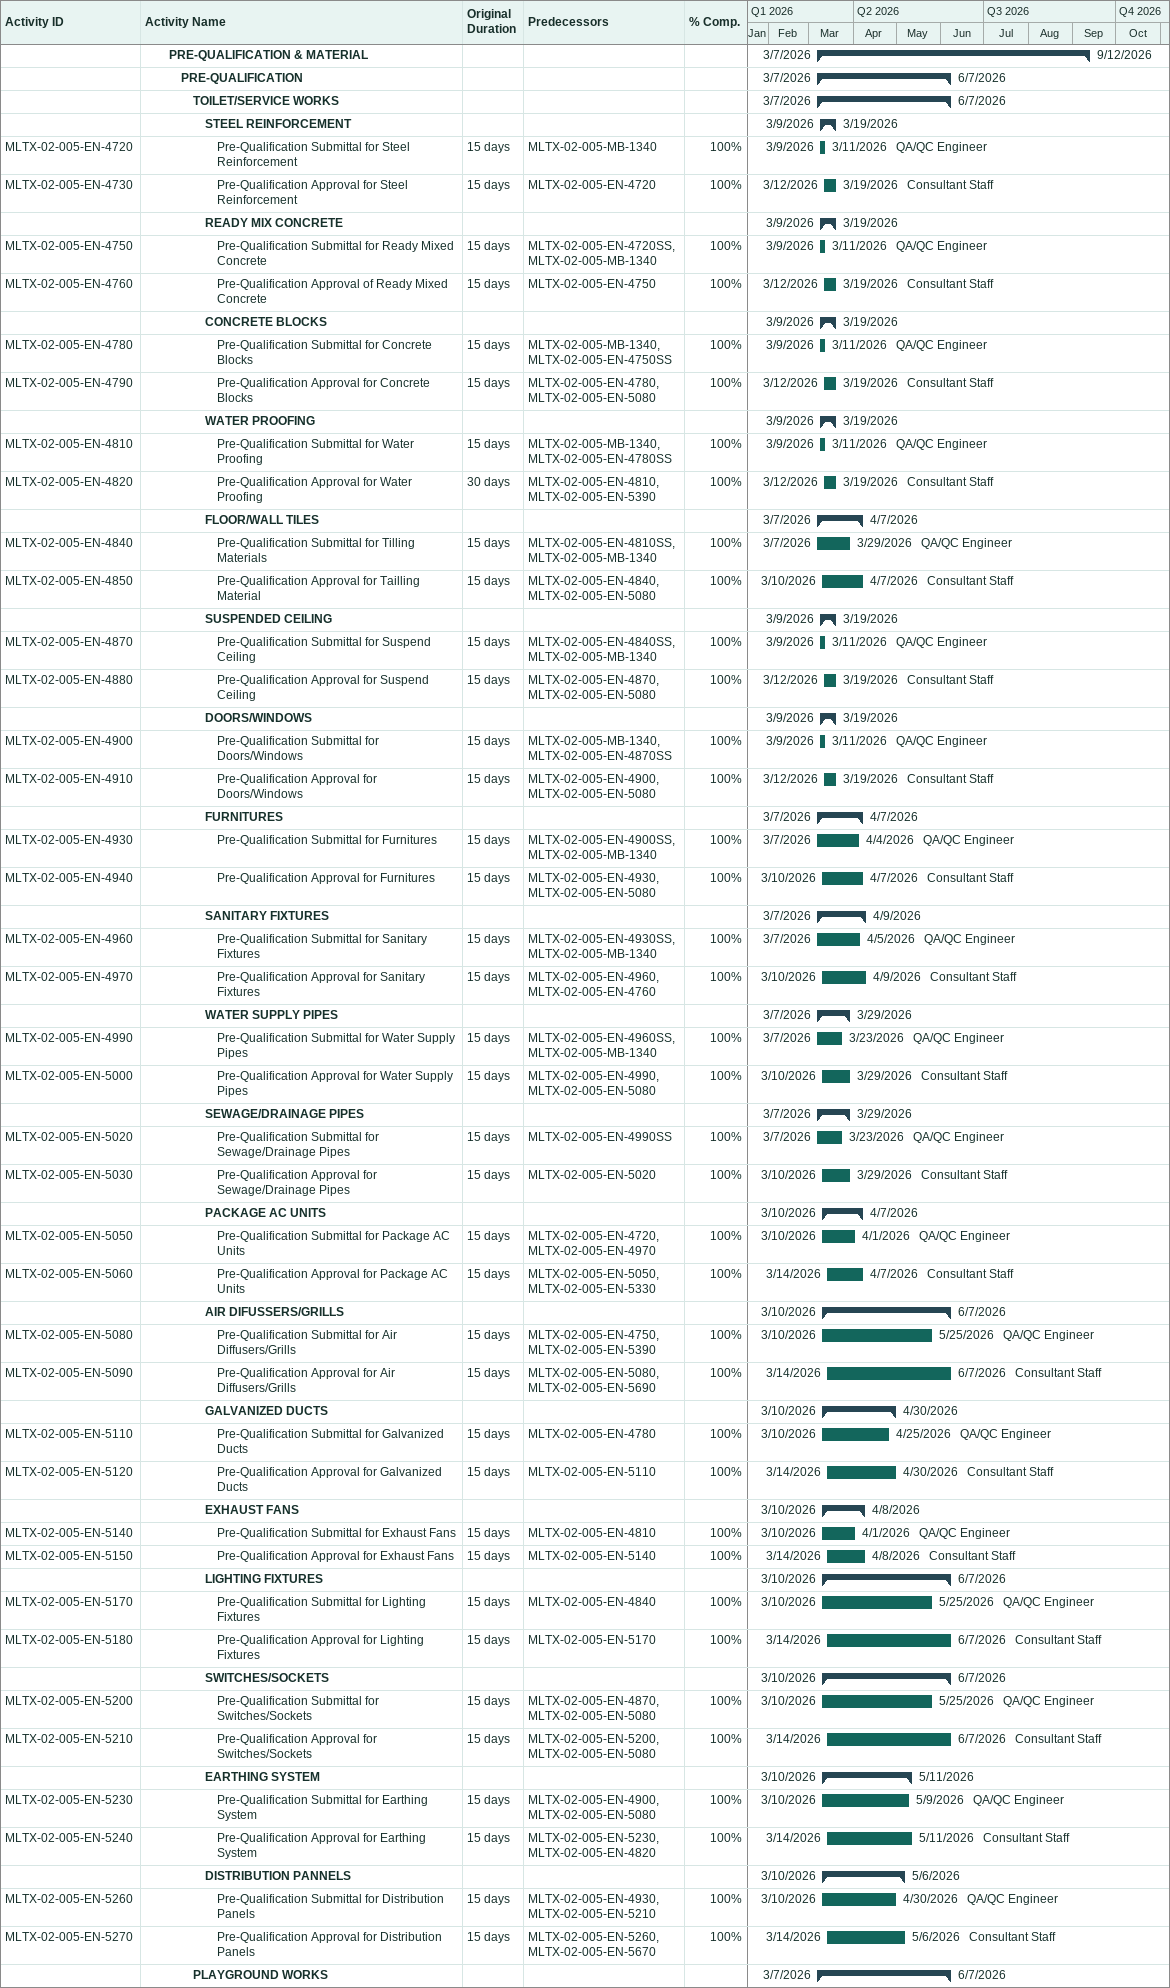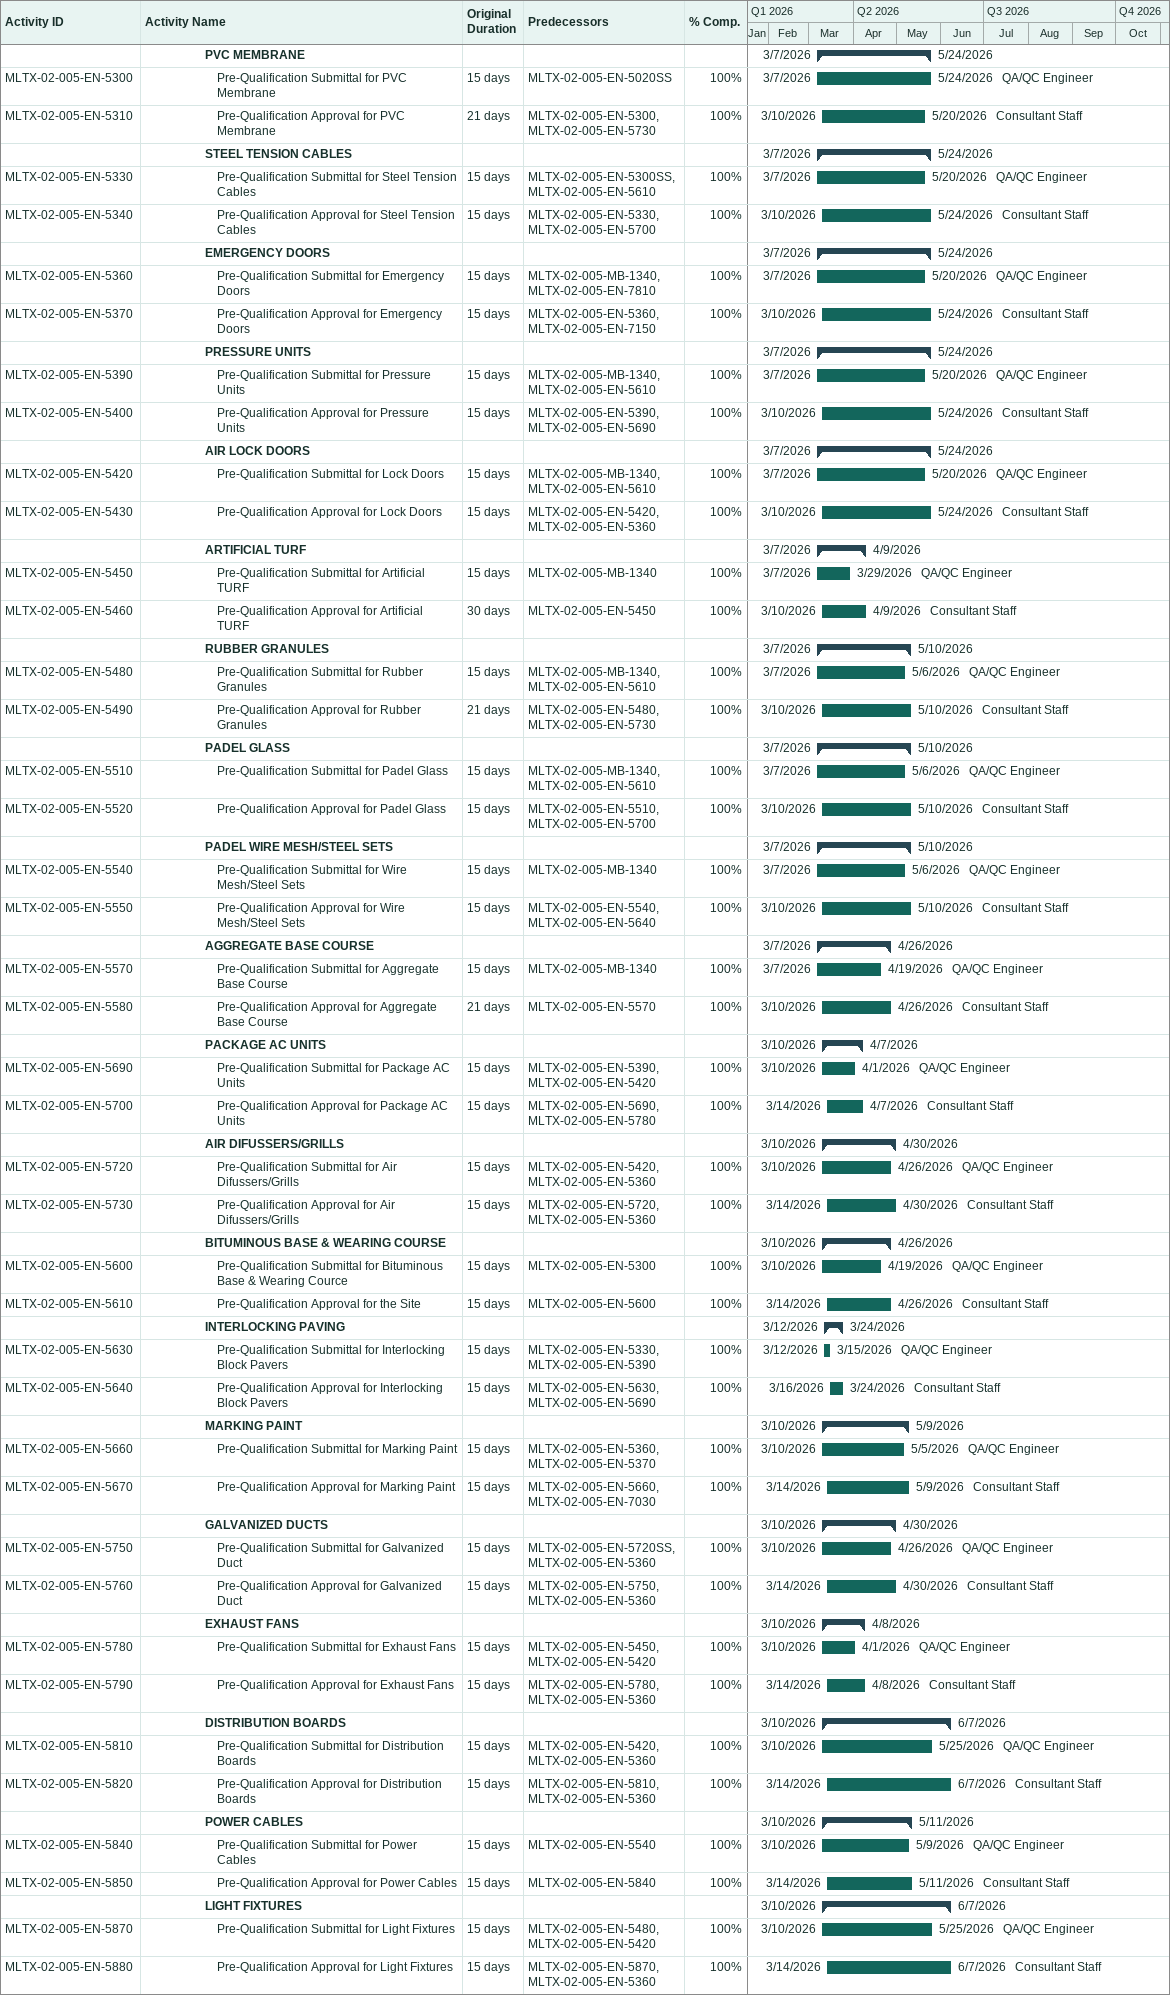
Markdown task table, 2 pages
| ID | Level | Task | Original duration | Start | Finish | Predecessors | Resources | % complete |
|---|---|---|---|---|---|---|---|---|
|  | 3 | **PRE-QUALIFICATION & MATERIAL** |  | 2026-03-07 | 2026-09-12 |  |  |  |
|  | 4 | **PRE-QUALIFICATION** |  | 2026-03-07 | 2026-06-07 |  |  |  |
|  | 5 | **TOILET/SERVICE WORKS** |  | 2026-03-07 | 2026-06-07 |  |  |  |
|  | 6 | **STEEL REINFORCEMENT** |  | 2026-03-09 | 2026-03-19 |  |  |  |
| MLTX-02-005-EN-4720 | 7 | Pre-Qualification Submittal for Steel Reinforcement | 15d | 2026-03-09 | 2026-03-11 | MLTX-02-005-MB-1340 | QA/QC Engineer | 100 |
| MLTX-02-005-EN-4730 | 7 | Pre-Qualification Approval for Steel Reinforcement | 15d | 2026-03-12 | 2026-03-19 | MLTX-02-005-EN-4720 | Consultant Staff | 100 |
|  | 6 | **READY MIX CONCRETE** |  | 2026-03-09 | 2026-03-19 |  |  |  |
| MLTX-02-005-EN-4750 | 7 | Pre-Qualification Submittal for Ready Mixed Concrete | 15d | 2026-03-09 | 2026-03-11 | MLTX-02-005-EN-4720SS, MLTX-02-005-MB-1340 | QA/QC Engineer | 100 |
| MLTX-02-005-EN-4760 | 7 | Pre-Qualification Approval of Ready Mixed Concrete | 15d | 2026-03-12 | 2026-03-19 | MLTX-02-005-EN-4750 | Consultant Staff | 100 |
|  | 6 | **CONCRETE BLOCKS** |  | 2026-03-09 | 2026-03-19 |  |  |  |
| MLTX-02-005-EN-4780 | 7 | Pre-Qualification Submittal for Concrete Blocks | 15d | 2026-03-09 | 2026-03-11 | MLTX-02-005-MB-1340, MLTX-02-005-EN-4750SS | QA/QC Engineer | 100 |
| MLTX-02-005-EN-4790 | 7 | Pre-Qualification Approval for Concrete Blocks | 15d | 2026-03-12 | 2026-03-19 | MLTX-02-005-EN-4780, MLTX-02-005-EN-5080 | Consultant Staff | 100 |
|  | 6 | **WATER PROOFING** |  | 2026-03-09 | 2026-03-19 |  |  |  |
| MLTX-02-005-EN-4810 | 7 | Pre-Qualification Submittal for Water Proofing | 15d | 2026-03-09 | 2026-03-11 | MLTX-02-005-MB-1340, MLTX-02-005-EN-4780SS | QA/QC Engineer | 100 |
| MLTX-02-005-EN-4820 | 7 | Pre-Qualification Approval for Water Proofing | 30d | 2026-03-12 | 2026-03-19 | MLTX-02-005-EN-4810, MLTX-02-005-EN-5390 | Consultant Staff | 100 |
|  | 6 | **FLOOR/WALL TILES** |  | 2026-03-07 | 2026-04-07 |  |  |  |
| MLTX-02-005-EN-4840 | 7 | Pre-Qualification Submittal for Tilling Materials | 15d | 2026-03-07 | 2026-03-29 | MLTX-02-005-EN-4810SS, MLTX-02-005-MB-1340 | QA/QC Engineer | 100 |
| MLTX-02-005-EN-4850 | 7 | Pre-Qualification Approval for Tailling Material | 15d | 2026-03-10 | 2026-04-07 | MLTX-02-005-EN-4840, MLTX-02-005-EN-5080 | Consultant Staff | 100 |
|  | 6 | **SUSPENDED CEILING** |  | 2026-03-09 | 2026-03-19 |  |  |  |
| MLTX-02-005-EN-4870 | 7 | Pre-Qualification Submittal for Suspend Ceiling | 15d | 2026-03-09 | 2026-03-11 | MLTX-02-005-EN-4840SS, MLTX-02-005-MB-1340 | QA/QC Engineer | 100 |
| MLTX-02-005-EN-4880 | 7 | Pre-Qualification Approval for Suspend Ceiling | 15d | 2026-03-12 | 2026-03-19 | MLTX-02-005-EN-4870, MLTX-02-005-EN-5080 | Consultant Staff | 100 |
|  | 6 | **DOORS/WINDOWS** |  | 2026-03-09 | 2026-03-19 |  |  |  |
| MLTX-02-005-EN-4900 | 7 | Pre-Qualification Submittal for Doors/Windows | 15d | 2026-03-09 | 2026-03-11 | MLTX-02-005-MB-1340, MLTX-02-005-EN-4870SS | QA/QC Engineer | 100 |
| MLTX-02-005-EN-4910 | 7 | Pre-Qualification Approval for Doors/Windows | 15d | 2026-03-12 | 2026-03-19 | MLTX-02-005-EN-4900, MLTX-02-005-EN-5080 | Consultant Staff | 100 |
|  | 6 | **FURNITURES** |  | 2026-03-07 | 2026-04-07 |  |  |  |
| MLTX-02-005-EN-4930 | 7 | Pre-Qualification Submittal for Furnitures | 15d | 2026-03-07 | 2026-04-04 | MLTX-02-005-EN-4900SS, MLTX-02-005-MB-1340 | QA/QC Engineer | 100 |
| MLTX-02-005-EN-4940 | 7 | Pre-Qualification Approval for Furnitures | 15d | 2026-03-10 | 2026-04-07 | MLTX-02-005-EN-4930, MLTX-02-005-EN-5080 | Consultant Staff | 100 |
|  | 6 | **SANITARY FIXTURES** |  | 2026-03-07 | 2026-04-09 |  |  |  |
| MLTX-02-005-EN-4960 | 7 | Pre-Qualification Submittal for Sanitary Fixtures | 15d | 2026-03-07 | 2026-04-05 | MLTX-02-005-EN-4930SS, MLTX-02-005-MB-1340 | QA/QC Engineer | 100 |
| MLTX-02-005-EN-4970 | 7 | Pre-Qualification Approval for Sanitary Fixtures | 15d | 2026-03-10 | 2026-04-09 | MLTX-02-005-EN-4960, MLTX-02-005-EN-4760 | Consultant Staff | 100 |
|  | 6 | **WATER SUPPLY PIPES** |  | 2026-03-07 | 2026-03-29 |  |  |  |
| MLTX-02-005-EN-4990 | 7 | Pre-Qualification Submittal for Water Supply Pipes | 15d | 2026-03-07 | 2026-03-23 | MLTX-02-005-EN-4960SS, MLTX-02-005-MB-1340 | QA/QC Engineer | 100 |
| MLTX-02-005-EN-5000 | 7 | Pre-Qualification Approval for Water Supply Pipes | 15d | 2026-03-10 | 2026-03-29 | MLTX-02-005-EN-4990, MLTX-02-005-EN-5080 | Consultant Staff | 100 |
|  | 6 | **SEWAGE/DRAINAGE PIPES** |  | 2026-03-07 | 2026-03-29 |  |  |  |
| MLTX-02-005-EN-5020 | 7 | Pre-Qualification Submittal for Sewage/Drainage Pipes | 15d | 2026-03-07 | 2026-03-23 | MLTX-02-005-EN-4990SS | QA/QC Engineer | 100 |
| MLTX-02-005-EN-5030 | 7 | Pre-Qualification Approval for Sewage/Drainage Pipes | 15d | 2026-03-10 | 2026-03-29 | MLTX-02-005-EN-5020 | Consultant Staff | 100 |
|  | 6 | **PACKAGE AC UNITS** |  | 2026-03-10 | 2026-04-07 |  |  |  |
| MLTX-02-005-EN-5050 | 7 | Pre-Qualification Submittal for Package AC Units | 15d | 2026-03-10 | 2026-04-01 | MLTX-02-005-EN-4720, MLTX-02-005-EN-4970 | QA/QC Engineer | 100 |
| MLTX-02-005-EN-5060 | 7 | Pre-Qualification Approval for Package AC Units | 15d | 2026-03-14 | 2026-04-07 | MLTX-02-005-EN-5050, MLTX-02-005-EN-5330 | Consultant Staff | 100 |
|  | 6 | **AIR DIFUSSERS/GRILLS** |  | 2026-03-10 | 2026-06-07 |  |  |  |
| MLTX-02-005-EN-5080 | 7 | Pre-Qualification Submittal for Air Diffusers/Grills | 15d | 2026-03-10 | 2026-05-25 | MLTX-02-005-EN-4750, MLTX-02-005-EN-5390 | QA/QC Engineer | 100 |
| MLTX-02-005-EN-5090 | 7 | Pre-Qualification Approval for Air Diffusers/Grills | 15d | 2026-03-14 | 2026-06-07 | MLTX-02-005-EN-5080, MLTX-02-005-EN-5690 | Consultant Staff | 100 |
|  | 6 | **GALVANIZED DUCTS** |  | 2026-03-10 | 2026-04-30 |  |  |  |
| MLTX-02-005-EN-5110 | 7 | Pre-Qualification Submittal for Galvanized Ducts | 15d | 2026-03-10 | 2026-04-25 | MLTX-02-005-EN-4780 | QA/QC Engineer | 100 |
| MLTX-02-005-EN-5120 | 7 | Pre-Qualification Approval for Galvanized Ducts | 15d | 2026-03-14 | 2026-04-30 | MLTX-02-005-EN-5110 | Consultant Staff | 100 |
|  | 6 | **EXHAUST FANS** |  | 2026-03-10 | 2026-04-08 |  |  |  |
| MLTX-02-005-EN-5140 | 7 | Pre-Qualification Submittal for Exhaust Fans | 15d | 2026-03-10 | 2026-04-01 | MLTX-02-005-EN-4810 | QA/QC Engineer | 100 |
| MLTX-02-005-EN-5150 | 7 | Pre-Qualification Approval for Exhaust Fans | 15d | 2026-03-14 | 2026-04-08 | MLTX-02-005-EN-5140 | Consultant Staff | 100 |
|  | 6 | **LIGHTING FIXTURES** |  | 2026-03-10 | 2026-06-07 |  |  |  |
| MLTX-02-005-EN-5170 | 7 | Pre-Qualification Submittal for Lighting Fixtures | 15d | 2026-03-10 | 2026-05-25 | MLTX-02-005-EN-4840 | QA/QC Engineer | 100 |
| MLTX-02-005-EN-5180 | 7 | Pre-Qualification Approval for Lighting Fixtures | 15d | 2026-03-14 | 2026-06-07 | MLTX-02-005-EN-5170 | Consultant Staff | 100 |
|  | 6 | **SWITCHES/SOCKETS** |  | 2026-03-10 | 2026-06-07 |  |  |  |
| MLTX-02-005-EN-5200 | 7 | Pre-Qualification Submittal for Switches/Sockets | 15d | 2026-03-10 | 2026-05-25 | MLTX-02-005-EN-4870, MLTX-02-005-EN-5080 | QA/QC Engineer | 100 |
| MLTX-02-005-EN-5210 | 7 | Pre-Qualification Approval for Switches/Sockets | 15d | 2026-03-14 | 2026-06-07 | MLTX-02-005-EN-5200, MLTX-02-005-EN-5080 | Consultant Staff | 100 |
|  | 6 | **EARTHING SYSTEM** |  | 2026-03-10 | 2026-05-11 |  |  |  |
| MLTX-02-005-EN-5230 | 7 | Pre-Qualification Submittal for Earthing System | 15d | 2026-03-10 | 2026-05-09 | MLTX-02-005-EN-4900, MLTX-02-005-EN-5080 | QA/QC Engineer | 100 |
| MLTX-02-005-EN-5240 | 7 | Pre-Qualification Approval for Earthing System | 15d | 2026-03-14 | 2026-05-11 | MLTX-02-005-EN-5230, MLTX-02-005-EN-4820 | Consultant Staff | 100 |
|  | 6 | **DISTRIBUTION PANNELS** |  | 2026-03-10 | 2026-05-06 |  |  |  |
| MLTX-02-005-EN-5260 | 7 | Pre-Qualification Submittal for Distribution Panels | 15d | 2026-03-10 | 2026-04-30 | MLTX-02-005-EN-4930, MLTX-02-005-EN-5210 | QA/QC Engineer | 100 |
| MLTX-02-005-EN-5270 | 7 | Pre-Qualification Approval for Distribution Panels | 15d | 2026-03-14 | 2026-05-06 | MLTX-02-005-EN-5260, MLTX-02-005-EN-5670 | Consultant Staff | 100 |
|  | 5 | **PLAYGROUND WORKS** |  | 2026-03-07 | 2026-06-07 |  |  |  |
|  | 6 | **PVC MEMBRANE** |  | 2026-03-07 | 2026-05-24 |  |  |  |
| MLTX-02-005-EN-5300 | 7 | Pre-Qualification Submittal for PVC Membrane | 15d | 2026-03-07 | 2026-05-24 | MLTX-02-005-EN-5020SS | QA/QC Engineer | 100 |
| MLTX-02-005-EN-5310 | 7 | Pre-Qualification Approval for PVC Membrane | 21d | 2026-03-10 | 2026-05-20 | MLTX-02-005-EN-5300, MLTX-02-005-EN-5730 | Consultant Staff | 100 |
|  | 6 | **STEEL TENSION CABLES** |  | 2026-03-07 | 2026-05-24 |  |  |  |
| MLTX-02-005-EN-5330 | 7 | Pre-Qualification Submittal for Steel Tension Cables | 15d | 2026-03-07 | 2026-05-20 | MLTX-02-005-EN-5300SS, MLTX-02-005-EN-5610 | QA/QC Engineer | 100 |
| MLTX-02-005-EN-5340 | 7 | Pre-Qualification Approval for Steel Tension Cables | 15d | 2026-03-10 | 2026-05-24 | MLTX-02-005-EN-5330, MLTX-02-005-EN-5700 | Consultant Staff | 100 |
|  | 6 | **EMERGENCY DOORS** |  | 2026-03-07 | 2026-05-24 |  |  |  |
| MLTX-02-005-EN-5360 | 7 | Pre-Qualification Submittal for Emergency Doors | 15d | 2026-03-07 | 2026-05-20 | MLTX-02-005-MB-1340, MLTX-02-005-EN-7810 | QA/QC Engineer | 100 |
| MLTX-02-005-EN-5370 | 7 | Pre-Qualification Approval for Emergency Doors | 15d | 2026-03-10 | 2026-05-24 | MLTX-02-005-EN-5360, MLTX-02-005-EN-7150 | Consultant Staff | 100 |
|  | 6 | **PRESSURE UNITS** |  | 2026-03-07 | 2026-05-24 |  |  |  |
| MLTX-02-005-EN-5390 | 7 | Pre-Qualification Submittal for Pressure Units | 15d | 2026-03-07 | 2026-05-20 | MLTX-02-005-MB-1340, MLTX-02-005-EN-5610 | QA/QC Engineer | 100 |
| MLTX-02-005-EN-5400 | 7 | Pre-Qualification Approval for Pressure Units | 15d | 2026-03-10 | 2026-05-24 | MLTX-02-005-EN-5390, MLTX-02-005-EN-5690 | Consultant Staff | 100 |
|  | 6 | **AIR LOCK DOORS** |  | 2026-03-07 | 2026-05-24 |  |  |  |
| MLTX-02-005-EN-5420 | 7 | Pre-Qualification Submittal for Lock Doors | 15d | 2026-03-07 | 2026-05-20 | MLTX-02-005-MB-1340, MLTX-02-005-EN-5610 | QA/QC Engineer | 100 |
| MLTX-02-005-EN-5430 | 7 | Pre-Qualification Approval for Lock Doors | 15d | 2026-03-10 | 2026-05-24 | MLTX-02-005-EN-5420, MLTX-02-005-EN-5360 | Consultant Staff | 100 |
|  | 6 | **ARTIFICIAL TURF** |  | 2026-03-07 | 2026-04-09 |  |  |  |
| MLTX-02-005-EN-5450 | 7 | Pre-Qualification Submittal for Artificial TURF | 15d | 2026-03-07 | 2026-03-29 | MLTX-02-005-MB-1340 | QA/QC Engineer | 100 |
| MLTX-02-005-EN-5460 | 7 | Pre-Qualification Approval for Artificial TURF | 30d | 2026-03-10 | 2026-04-09 | MLTX-02-005-EN-5450 | Consultant Staff | 100 |
|  | 6 | **RUBBER GRANULES** |  | 2026-03-07 | 2026-05-10 |  |  |  |
| MLTX-02-005-EN-5480 | 7 | Pre-Qualification Submittal for Rubber Granules | 15d | 2026-03-07 | 2026-05-06 | MLTX-02-005-MB-1340, MLTX-02-005-EN-5610 | QA/QC Engineer | 100 |
| MLTX-02-005-EN-5490 | 7 | Pre-Qualification Approval for Rubber Granules | 21d | 2026-03-10 | 2026-05-10 | MLTX-02-005-EN-5480, MLTX-02-005-EN-5730 | Consultant Staff | 100 |
|  | 6 | **PADEL GLASS** |  | 2026-03-07 | 2026-05-10 |  |  |  |
| MLTX-02-005-EN-5510 | 7 | Pre-Qualification Submittal for Padel Glass | 15d | 2026-03-07 | 2026-05-06 | MLTX-02-005-MB-1340, MLTX-02-005-EN-5610 | QA/QC Engineer | 100 |
| MLTX-02-005-EN-5520 | 7 | Pre-Qualification Approval for Padel Glass | 15d | 2026-03-10 | 2026-05-10 | MLTX-02-005-EN-5510, MLTX-02-005-EN-5700 | Consultant Staff | 100 |
|  | 6 | **PADEL WIRE MESH/STEEL SETS** |  | 2026-03-07 | 2026-05-10 |  |  |  |
| MLTX-02-005-EN-5540 | 7 | Pre-Qualification Submittal for Wire Mesh/Steel Sets | 15d | 2026-03-07 | 2026-05-06 | MLTX-02-005-MB-1340 | QA/QC Engineer | 100 |
| MLTX-02-005-EN-5550 | 7 | Pre-Qualification Approval for Wire Mesh/Steel Sets | 15d | 2026-03-10 | 2026-05-10 | MLTX-02-005-EN-5540, MLTX-02-005-EN-5640 | Consultant Staff | 100 |
|  | 6 | **AGGREGATE BASE COURSE** |  | 2026-03-07 | 2026-04-26 |  |  |  |
| MLTX-02-005-EN-5570 | 7 | Pre-Qualification Submittal for Aggregate Base Course | 15d | 2026-03-07 | 2026-04-19 | MLTX-02-005-MB-1340 | QA/QC Engineer | 100 |
| MLTX-02-005-EN-5580 | 7 | Pre-Qualification Approval for Aggregate Base Course | 21d | 2026-03-10 | 2026-04-26 | MLTX-02-005-EN-5570 | Consultant Staff | 100 |
|  | 6 | **PACKAGE AC UNITS** |  | 2026-03-10 | 2026-04-07 |  |  |  |
| MLTX-02-005-EN-5690 | 7 | Pre-Qualification Submittal for Package AC Units | 15d | 2026-03-10 | 2026-04-01 | MLTX-02-005-EN-5390, MLTX-02-005-EN-5420 | QA/QC Engineer | 100 |
| MLTX-02-005-EN-5700 | 7 | Pre-Qualification Approval for Package AC Units | 15d | 2026-03-14 | 2026-04-07 | MLTX-02-005-EN-5690, MLTX-02-005-EN-5780 | Consultant Staff | 100 |
|  | 6 | **AIR DIFUSSERS/GRILLS** |  | 2026-03-10 | 2026-04-30 |  |  |  |
| MLTX-02-005-EN-5720 | 7 | Pre-Qualification Submittal for Air Difussers/Grills | 15d | 2026-03-10 | 2026-04-26 | MLTX-02-005-EN-5420, MLTX-02-005-EN-5360 | QA/QC Engineer | 100 |
| MLTX-02-005-EN-5730 | 7 | Pre-Qualification Approval for Air Difussers/Grills | 15d | 2026-03-14 | 2026-04-30 | MLTX-02-005-EN-5720, MLTX-02-005-EN-5360 | Consultant Staff | 100 |
|  | 6 | **BITUMINOUS BASE & WEARING COURSE** |  | 2026-03-10 | 2026-04-26 |  |  |  |
| MLTX-02-005-EN-5600 | 7 | Pre-Qualification Submittal for Bituminous Base & Wearing Cource | 15d | 2026-03-10 | 2026-04-19 | MLTX-02-005-EN-5300 | QA/QC Engineer | 100 |
| MLTX-02-005-EN-5610 | 7 | Pre-Qualification Approval for the Site | 15d | 2026-03-14 | 2026-04-26 | MLTX-02-005-EN-5600 | Consultant Staff | 100 |
|  | 6 | **INTERLOCKING PAVING** |  | 2026-03-12 | 2026-03-24 |  |  |  |
| MLTX-02-005-EN-5630 | 7 | Pre-Qualification Submittal for Interlocking Block Pavers | 15d | 2026-03-12 | 2026-03-15 | MLTX-02-005-EN-5330, MLTX-02-005-EN-5390 | QA/QC Engineer | 100 |
| MLTX-02-005-EN-5640 | 7 | Pre-Qualification Approval for Interlocking Block Pavers | 15d | 2026-03-16 | 2026-03-24 | MLTX-02-005-EN-5630, MLTX-02-005-EN-5690 | Consultant Staff | 100 |
|  | 6 | **MARKING PAINT** |  | 2026-03-10 | 2026-05-09 |  |  |  |
| MLTX-02-005-EN-5660 | 7 | Pre-Qualification Submittal for Marking Paint | 15d | 2026-03-10 | 2026-05-05 | MLTX-02-005-EN-5360, MLTX-02-005-EN-5370 | QA/QC Engineer | 100 |
| MLTX-02-005-EN-5670 | 7 | Pre-Qualification Approval for Marking Paint | 15d | 2026-03-14 | 2026-05-09 | MLTX-02-005-EN-5660, MLTX-02-005-EN-7030 | Consultant Staff | 100 |
|  | 6 | **GALVANIZED DUCTS** |  | 2026-03-10 | 2026-04-30 |  |  |  |
| MLTX-02-005-EN-5750 | 7 | Pre-Qualification Submittal for Galvanized Duct | 15d | 2026-03-10 | 2026-04-26 | MLTX-02-005-EN-5720SS, MLTX-02-005-EN-5360 | QA/QC Engineer | 100 |
| MLTX-02-005-EN-5760 | 7 | Pre-Qualification Approval for Galvanized Duct | 15d | 2026-03-14 | 2026-04-30 | MLTX-02-005-EN-5750, MLTX-02-005-EN-5360 | Consultant Staff | 100 |
|  | 6 | **EXHAUST FANS** |  | 2026-03-10 | 2026-04-08 |  |  |  |
| MLTX-02-005-EN-5780 | 7 | Pre-Qualification Submittal for Exhaust Fans | 15d | 2026-03-10 | 2026-04-01 | MLTX-02-005-EN-5450, MLTX-02-005-EN-5420 | QA/QC Engineer | 100 |
| MLTX-02-005-EN-5790 | 7 | Pre-Qualification Approval for Exhaust Fans | 15d | 2026-03-14 | 2026-04-08 | MLTX-02-005-EN-5780, MLTX-02-005-EN-5360 | Consultant Staff | 100 |
|  | 6 | **DISTRIBUTION BOARDS** |  | 2026-03-10 | 2026-06-07 |  |  |  |
| MLTX-02-005-EN-5810 | 7 | Pre-Qualification Submittal for Distribution Boards | 15d | 2026-03-10 | 2026-05-25 | MLTX-02-005-EN-5420, MLTX-02-005-EN-5360 | QA/QC Engineer | 100 |
| MLTX-02-005-EN-5820 | 7 | Pre-Qualification Approval for Distribution Boards | 15d | 2026-03-14 | 2026-06-07 | MLTX-02-005-EN-5810, MLTX-02-005-EN-5360 | Consultant Staff | 100 |
|  | 6 | **POWER CABLES** |  | 2026-03-10 | 2026-05-11 |  |  |  |
| MLTX-02-005-EN-5840 | 7 | Pre-Qualification Submittal for Power Cables | 15d | 2026-03-10 | 2026-05-09 | MLTX-02-005-EN-5540 | QA/QC Engineer | 100 |
| MLTX-02-005-EN-5850 | 7 | Pre-Qualification Approval for Power Cables | 15d | 2026-03-14 | 2026-05-11 | MLTX-02-005-EN-5840 | Consultant Staff | 100 |
|  | 6 | **LIGHT FIXTURES** |  | 2026-03-10 | 2026-06-07 |  |  |  |
| MLTX-02-005-EN-5870 | 7 | Pre-Qualification Submittal for Light Fixtures | 15d | 2026-03-10 | 2026-05-25 | MLTX-02-005-EN-5480, MLTX-02-005-EN-5420 | QA/QC Engineer | 100 |
| MLTX-02-005-EN-5880 | 7 | Pre-Qualification Approval for Light Fixtures | 15d | 2026-03-14 | 2026-06-07 | MLTX-02-005-EN-5870, MLTX-02-005-EN-5360 | Consultant Staff | 100 |
